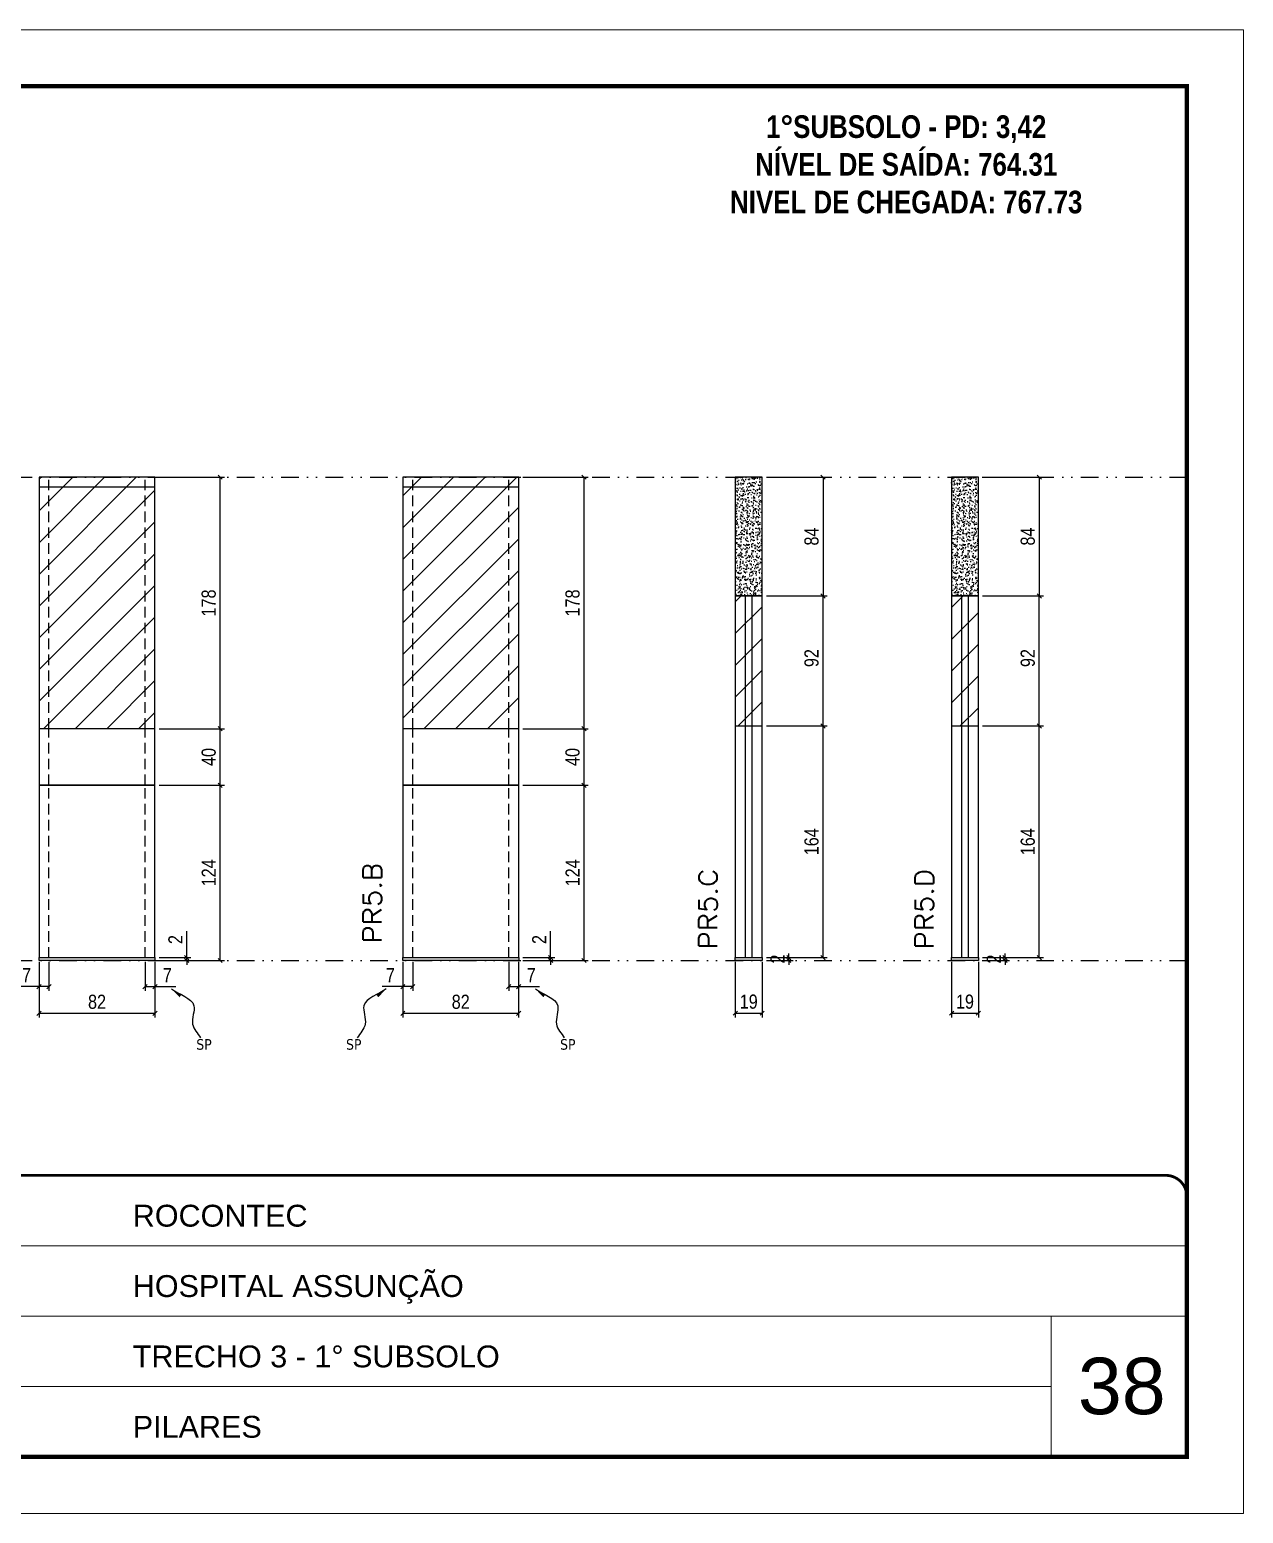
# Model space of a CAD drawing. Extents: x 2102 to 8383, y -13264 to 2718.
# Drawn here: x 4313 to 5172, y -8670 to -7620 of the extents above; entities that cross this region are included whole.
import ezdxf

# ---------------------------------------------------------------- set-up
doc = ezdxf.new("R2010")
doc.units = 0
for name, pattern in [('CONTINUO', [0]), ('DASHED', [0.75, 0.5, -0.25]), ('DIVIDE2', [0.625, 0.25, -0.125, 0, -0.125, 0, -0.125]), ('HIDDEN', [0.375, 0.25, -0.125])]:
    doc.linetypes.add(name, pattern=pattern)
for name, color, linetype, lineweight in [('CARIMBO', 255, 'Continuous', 9), ('Folhas', 255, 'Continuous', 9), ('Hachura', 251, 'Continuous', 9), ('SARRAFO DE PRESSAO', 251, 'DASHED', 9), ('Texto Seção', 7, 'Continuous', 15)]:
    doc.layers.add(name, color=color, linetype=linetype, lineweight=lineweight)
for name, color, linetype in [('COTA', 241, 'Continuous'), ('NOMENCLATURA', 7, 'Continuous'), ('Nível', 160, 'Continuous'), ('Painéis', 200, 'Continuous'), ('SARR_2.2x7', 40, 'Continuous'), ('Sarrafo de Pressão', 42, 'HIDDEN'), ('texto', 7, 'Continuous')]:
    doc.layers.add(name, color=color, linetype=linetype)
doc.styles.add('ARIAL', font='arial.ttf')
doc.styles.add('COTA TECNICA', font='techl___.ttf', dxfattribs={"height": 10})
doc.styles.add('COTA TECNICA-50', font='techl___.ttf', dxfattribs={"height": 10})
doc.styles.add('REGUA-120', font='ROMANS.shx', dxfattribs={"height": 15})
doc.styles.add('ROMANC', font='techb___.ttf', dxfattribs={"height": 2.5})
doc.styles.get("Standard").update_dxf_attribs({"font": 'arial.ttf'})
doc.dimstyles.new('COTA PAINEL-50', dxfattribs={"dimtxt": 10, "dimasz": 3, "dimexe": 3, "dimexo": 3, "dimgap": 3, "dimtad": 1, "dimdec": 1, "dimzin": 12, "dimdsep": 46, "dimtxsty": 'COTA TECNICA-50', "dimblk1": 'OBLIQUE', "dimblk2": 'OBLIQUE', "dimsah": 1, "dimcen": 0.9, "dimclrd": 4, "dimclre": 4, "dimclrt": 240, "dimadec": 1, "dimazin": 3, "dimtfac": 1, "dimtdec": 1, "dimtmove": 0, "dimatfit": 3, "dimfxl": 1, "dimtolj": 1, "dimtzin": 12, "dimarcsym": 0})
doc.dimstyles.new('PAINEL', dxfattribs={"dimtxt": 10, "dimasz": 3, "dimexe": 3, "dimexo": 3, "dimgap": 3, "dimtad": 1, "dimdec": 1, "dimzin": 12, "dimdsep": 46, "dimtxsty": 'COTA TECNICA', "dimblk1": 'OBLIQUE', "dimblk2": 'OBLIQUE', "dimsah": 1, "dimcen": 0.9, "dimclrd": 4, "dimclre": 4, "dimclrt": 240, "dimadec": 1, "dimazin": 3, "dimtfac": 1, "dimtdec": 1, "dimtmove": 0, "dimatfit": 3, "dimfxl": 1, "dimtolj": 1, "dimtzin": 12, "dimarcsym": 0})
doc.dimstyles.get("Standard").update_dxf_attribs({"dimtxt": 0.18, "dimasz": 0.18, "dimexe": 0.18, "dimexo": 0.0625, "dimgap": 0.09, "dimtad": 0, "dimtih": 1, "dimtoh": 1, "dimdec": 4, "dimzin": 0, "dimdsep": 46, "dimtxsty": 'Standard', "dimcen": 0.09, "dimadec": 0, "dimazin": 0, "dimtfac": 1, "dimtdec": 4, "dimtofl": 0, "dimtmove": 0, "dimatfit": 3, "dimfxl": 1, "dimtolj": 1, "dimtzin": 0, "dimarcsym": 0})
pattern_1 = [(45, (-128503.716, -32526.603), (-11.2253202, 11.2253202), [])]
pattern_2 = [(45, (-128503.716, -32522.603), (-11.2253202, 11.2253202), [])]

# ---------------------------------------------------------------- blocks, each defined once
blk = doc.blocks.new('9999999999')
at = {"color": 30, "linetype": 'CONTINUO'}
for p, q in [((98564.6, 34379.6), (99584, 34379.6)), ((98564.6, 34329.8), (99488, 34329.8)), ((99584, 34329.8), (99488, 34329.8)), ((99488, 34329.8), (99488, 34230.2)), ((98564.6, 34280), (99488, 34280))]:
    blk.add_line(p, q, dxfattribs=at)
at = {"color": 30, "linetype": 'CONTINUO', "const_width": 2}
blk.add_lwpolyline([(99584, 34230.2), (99584, 34414.4, 0.414214), (99569, 34429.4), (98229, 34429.4, 0.414214), (98214, 34414.4), (98214, 34245.2, 0.414214), (98229, 34230.2), (99584, 34230.2)], format="xyb", dxfattribs=at)
at = {"layer": 'Folhas'}
blk.add_lwpolyline([(98139, 34190.2), (99624, 34190.2), (99624, 35240.2), (98139, 35240.2)], close=True, dxfattribs=at)
at = {"layer": 'Folhas', "color": 30, "const_width": 3}
blk.add_lwpolyline([(98214, 34230.2), (99584, 34230.2), (99584, 35200.2), (98214, 35200.2)], close=True, dxfattribs=at)
at = {"color": 7, "linetype": 'Continuous', "ltscale": 5, "style": 'ARIAL'}
for s, height, p in [('ROCONTEC', 15.48, (98837.7, 34393.1)), ('HOSPITAL ASSUNÇÃO', 15.483, (98837.7, 34343.3)), ('TRECHO 3 - 1° SUBSOLO', 15.483, (98837.7, 34293.5)), ('PILARES', 15.48, (98837.7, 34243.7))]:
    blk.add_text(s, height=height, dxfattribs=at).set_placement(p)
blk = doc.blocks.new('_Oblique')
at = {"color": 0, "linetype": 'ByBlock', "lineweight": -2}
blk.add_line((-0.5, -0.5), (0.5, 0.5), dxfattribs=at)
blk = doc.blocks.new('*D270')
at = {"layer": 'COTA', "color": 4, "lineweight": -2, "transparency": 16777216}
for p, q in [((4319.7, -8279.3), (4319.7, -8318.7)), ((4401.7, -8279.3), (4401.7, -8318.7)), ((4319.7, -8315.7), (4401.7, -8315.7))]:
    blk.add_line(p, q, dxfattribs=at)
at = {"layer": 'Defpoints', "color": 0, "transparency": 16777216}
for p in [(4319.7, -8276.3), (4401.7, -8276.3), (4401.7, -8315.7)]:
    blk.add_point(p, dxfattribs=at)
at = {"layer": 'COTA', "color": 4, "lineweight": -2, "transparency": 16777216, "xscale": 3, "yscale": 3, "zscale": 3, "rotation": 180}
blk.add_blockref('_Oblique', (4319.7, -8315.7), dxfattribs=at)
at = {"layer": 'COTA', "color": 4, "lineweight": -2, "transparency": 16777216, "xscale": 3, "yscale": 3, "zscale": 3}
blk.add_blockref('_Oblique', (4401.7, -8315.7), dxfattribs=at)
at = {"layer": 'COTA', "color": 240, "transparency": 16777216, "insert": (4360.7, -8307.6), "char_height": 10, "attachment_point": 5, "style": 'COTA TECNICA'}
blk.add_mtext('\\A1;82', dxfattribs=at)
blk = doc.blocks.new('*D271')
at = {"layer": 'COTA', "color": 4, "lineweight": -2, "transparency": 16777216}
for p, q in [((4319.7, -8281.3), (4319.7, -8299.8)), ((4326.7, -8279.3), (4326.7, -8299.8)), ((4319.7, -8296.8), (4304.9, -8296.8)), ((4326.7, -8296.8), (4319.7, -8296.8))]:
    blk.add_line(p, q, dxfattribs=at)
at = {"layer": 'Defpoints', "color": 0, "transparency": 16777216}
for p in [(4319.7, -8278.3), (4326.7, -8276.3), (4319.7, -8296.8)]:
    blk.add_point(p, dxfattribs=at)
at = {"layer": 'COTA', "color": 4, "lineweight": -2, "transparency": 16777216, "xscale": 3, "yscale": 3, "zscale": 3, "rotation": 180}
blk.add_blockref('_Oblique', (4319.7, -8296.8), dxfattribs=at)
at = {"layer": 'COTA', "color": 4, "lineweight": -2, "transparency": 16777216, "xscale": 3, "yscale": 3, "zscale": 3}
blk.add_blockref('_Oblique', (4326.7, -8296.8), dxfattribs=at)
at = {"layer": 'COTA', "color": 240, "transparency": 16777216, "insert": (4310.8, -8288.7), "char_height": 10, "attachment_point": 5, "style": 'COTA TECNICA-50'}
blk.add_mtext('\\A1;7', dxfattribs=at)
blk = doc.blocks.new('*D272')
at = {"layer": 'COTA', "color": 4, "lineweight": -2, "transparency": 16777216}
for p, q in [((4394.7, -8279.3), (4394.7, -8299.8)), ((4401.7, -8281.3), (4401.7, -8299.8)), ((4394.7, -8296.8), (4401.7, -8296.8)), ((4401.7, -8296.8), (4416.4, -8296.8))]:
    blk.add_line(p, q, dxfattribs=at)
at = {"layer": 'Defpoints', "color": 0, "transparency": 16777216}
for p in [(4394.7, -8276.3), (4401.7, -8278.3), (4401.7, -8296.8)]:
    blk.add_point(p, dxfattribs=at)
at = {"layer": 'COTA', "color": 4, "lineweight": -2, "transparency": 16777216, "xscale": 3, "yscale": 3, "zscale": 3, "rotation": 180}
blk.add_blockref('_Oblique', (4394.7, -8296.8), dxfattribs=at)
at = {"layer": 'COTA', "color": 4, "lineweight": -2, "transparency": 16777216, "xscale": 3, "yscale": 3, "zscale": 3}
blk.add_blockref('_Oblique', (4401.7, -8296.8), dxfattribs=at)
at = {"layer": 'COTA', "color": 240, "transparency": 16777216, "insert": (4410.5, -8288.7), "char_height": 10, "attachment_point": 5, "style": 'COTA TECNICA-50'}
blk.add_mtext('\\A1;7', dxfattribs=at)
blk = doc.blocks.new('*D273')
at = {"layer": 'COTA', "color": 4, "lineweight": -2, "transparency": 16777216}
for p, q in [((4404.7, -8154.3), (4450.9, -8154.3)), ((4447.9, -8278.3), (4447.9, -8154.3)), ((4404.7, -8278.3), (4450.9, -8278.3))]:
    blk.add_line(p, q, dxfattribs=at)
at = {"layer": 'Defpoints', "color": 0, "transparency": 16777216}
for p in [(4401.7, -8154.3), (4447.9, -8154.3), (4401.7, -8278.3)]:
    blk.add_point(p, dxfattribs=at)
at = {"layer": 'COTA', "color": 4, "lineweight": -2, "transparency": 16777216, "xscale": 3, "yscale": 3, "zscale": 3}
for p, rotation in [((4447.9, -8154.3), 90), ((4447.9, -8278.3), 270)]:
    blk.add_blockref('_Oblique', p, dxfattribs=dict(at, rotation=rotation))
at = {"layer": 'COTA', "color": 240, "transparency": 16777216, "insert": (4439.8, -8216.3), "char_height": 10, "attachment_point": 5, "rotation": 90, "style": 'COTA TECNICA-50'}
blk.add_mtext('\\A1;124', dxfattribs=at)
blk = doc.blocks.new('*D274')
at = {"layer": 'COTA', "color": 4, "lineweight": -2, "transparency": 16777216}
for p, q in [((4424.2, -8276.3), (4424.2, -8257.5)), ((4404.7, -8276.3), (4427.2, -8276.3)), ((4404.7, -8278.3), (4427.2, -8278.3)), ((4424.2, -8278.3), (4424.2, -8276.3)), ((4424.2, -8278.3), (4424.2, -8281.3))]:
    blk.add_line(p, q, dxfattribs=at)
at = {"layer": 'Defpoints', "color": 0, "transparency": 16777216}
for p in [(4401.7, -8276.3), (4401.7, -8278.3), (4424.2, -8278.3)]:
    blk.add_point(p, dxfattribs=at)
at = {"layer": 'COTA', "color": 4, "lineweight": -2, "transparency": 16777216, "xscale": 3, "yscale": 3, "zscale": 3}
for p, rotation in [((4424.2, -8276.3), 270), ((4424.2, -8278.3), 90)]:
    blk.add_blockref('_Oblique', p, dxfattribs=dict(at, rotation=rotation))
at = {"layer": 'COTA', "color": 240, "transparency": 16777216, "insert": (4416.2, -8263.5), "char_height": 10, "attachment_point": 5, "rotation": 90, "style": 'COTA TECNICA-50'}
blk.add_mtext('\\A1;2', dxfattribs=at)
blk = doc.blocks.new('*D275')
at = {"layer": 'COTA', "color": 4, "linetype": 'ByBlock', "lineweight": -2, "transparency": 16777216}
for p, q in [((4404.7, -7936.3), (4450.9, -7936.3)), ((4447.9, -8114.3), (4447.9, -7936.3)), ((4404.7, -8114.3), (4450.9, -8114.3))]:
    blk.add_line(p, q, dxfattribs=at)
at = {"layer": 'Defpoints', "color": 0, "linetype": 'ByBlock', "transparency": 16777216}
for p in [(4401.7, -7936.3), (4447.9, -7936.3), (4401.7, -8114.3)]:
    blk.add_point(p, dxfattribs=at)
at = {"layer": 'COTA', "color": 4, "linetype": 'ByBlock', "lineweight": -2, "transparency": 16777216, "xscale": 3, "yscale": 3, "zscale": 3}
for p, rotation in [((4447.9, -7936.3), 90), ((4447.9, -8114.3), 270)]:
    blk.add_blockref('_Oblique', p, dxfattribs=dict(at, rotation=rotation))
at = {"layer": 'COTA', "color": 240, "linetype": 'ByBlock', "transparency": 16777216, "insert": (4439.8, -8025.3), "char_height": 10, "attachment_point": 5, "rotation": 90, "style": 'COTA TECNICA'}
blk.add_mtext('\\A1;178', dxfattribs=at)
blk = doc.blocks.new('*D276')
at = {"layer": 'COTA', "color": 4, "lineweight": -2, "transparency": 16777216}
for p, q in [((4577.2, -8279.3), (4577.2, -8318.7)), ((4659.2, -8279.3), (4659.2, -8318.7)), ((4577.2, -8315.7), (4659.2, -8315.7))]:
    blk.add_line(p, q, dxfattribs=at)
at = {"layer": 'Defpoints', "color": 0, "transparency": 16777216}
for p in [(4577.2, -8276.3), (4659.2, -8276.3), (4659.2, -8315.7)]:
    blk.add_point(p, dxfattribs=at)
at = {"layer": 'COTA', "color": 4, "lineweight": -2, "transparency": 16777216, "xscale": 3, "yscale": 3, "zscale": 3, "rotation": 180}
blk.add_blockref('_Oblique', (4577.2, -8315.7), dxfattribs=at)
at = {"layer": 'COTA', "color": 4, "lineweight": -2, "transparency": 16777216, "xscale": 3, "yscale": 3, "zscale": 3}
blk.add_blockref('_Oblique', (4659.2, -8315.7), dxfattribs=at)
at = {"layer": 'COTA', "color": 240, "transparency": 16777216, "insert": (4618.2, -8307.6), "char_height": 10, "attachment_point": 5, "style": 'COTA TECNICA'}
blk.add_mtext('\\A1;82', dxfattribs=at)
blk = doc.blocks.new('*D277')
at = {"layer": 'COTA', "color": 4, "lineweight": -2, "transparency": 16777216}
for p, q in [((4577.2, -8281.3), (4577.2, -8299.8)), ((4584.2, -8279.3), (4584.2, -8299.8)), ((4577.2, -8296.8), (4562.5, -8296.8)), ((4584.2, -8296.8), (4577.2, -8296.8))]:
    blk.add_line(p, q, dxfattribs=at)
at = {"layer": 'Defpoints', "color": 0, "transparency": 16777216}
for p in [(4577.2, -8278.3), (4584.2, -8276.3), (4577.2, -8296.8)]:
    blk.add_point(p, dxfattribs=at)
at = {"layer": 'COTA', "color": 4, "lineweight": -2, "transparency": 16777216, "xscale": 3, "yscale": 3, "zscale": 3, "rotation": 180}
blk.add_blockref('_Oblique', (4577.2, -8296.8), dxfattribs=at)
at = {"layer": 'COTA', "color": 4, "lineweight": -2, "transparency": 16777216, "xscale": 3, "yscale": 3, "zscale": 3}
blk.add_blockref('_Oblique', (4584.2, -8296.8), dxfattribs=at)
at = {"layer": 'COTA', "color": 240, "transparency": 16777216, "insert": (4568.4, -8288.7), "char_height": 10, "attachment_point": 5, "style": 'COTA TECNICA-50'}
blk.add_mtext('\\A1;7', dxfattribs=at)
blk = doc.blocks.new('*D278')
at = {"layer": 'COTA', "color": 4, "lineweight": -2, "transparency": 16777216}
for p, q in [((4652.2, -8279.3), (4652.2, -8299.8)), ((4659.2, -8281.3), (4659.2, -8299.8)), ((4652.2, -8296.8), (4659.2, -8296.8)), ((4659.2, -8296.8), (4674, -8296.8))]:
    blk.add_line(p, q, dxfattribs=at)
at = {"layer": 'Defpoints', "color": 0, "transparency": 16777216}
for p in [(4652.2, -8276.3), (4659.2, -8278.3), (4659.2, -8296.8)]:
    blk.add_point(p, dxfattribs=at)
at = {"layer": 'COTA', "color": 4, "lineweight": -2, "transparency": 16777216, "xscale": 3, "yscale": 3, "zscale": 3, "rotation": 180}
blk.add_blockref('_Oblique', (4652.2, -8296.8), dxfattribs=at)
at = {"layer": 'COTA', "color": 4, "lineweight": -2, "transparency": 16777216, "xscale": 3, "yscale": 3, "zscale": 3}
blk.add_blockref('_Oblique', (4659.2, -8296.8), dxfattribs=at)
at = {"layer": 'COTA', "color": 240, "transparency": 16777216, "insert": (4668.1, -8288.7), "char_height": 10, "attachment_point": 5, "style": 'COTA TECNICA-50'}
blk.add_mtext('\\A1;7', dxfattribs=at)
blk = doc.blocks.new('*D279')
at = {"layer": 'COTA', "color": 4, "lineweight": -2, "transparency": 16777216}
for p, q in [((4662.2, -8154.3), (4708.5, -8154.3)), ((4705.5, -8278.3), (4705.5, -8154.3)), ((4662.2, -8278.3), (4708.5, -8278.3))]:
    blk.add_line(p, q, dxfattribs=at)
at = {"layer": 'Defpoints', "color": 0, "transparency": 16777216}
for p in [(4659.2, -8154.3), (4705.5, -8154.3), (4659.2, -8278.3)]:
    blk.add_point(p, dxfattribs=at)
at = {"layer": 'COTA', "color": 4, "lineweight": -2, "transparency": 16777216, "xscale": 3, "yscale": 3, "zscale": 3}
for p, rotation in [((4705.5, -8154.3), 90), ((4705.5, -8278.3), 270)]:
    blk.add_blockref('_Oblique', p, dxfattribs=dict(at, rotation=rotation))
at = {"layer": 'COTA', "color": 240, "transparency": 16777216, "insert": (4697.4, -8216.3), "char_height": 10, "attachment_point": 5, "rotation": 90, "style": 'COTA TECNICA-50'}
blk.add_mtext('\\A1;124', dxfattribs=at)
blk = doc.blocks.new('*D280')
at = {"layer": 'COTA', "color": 4, "lineweight": -2, "transparency": 16777216}
for p, q in [((4681.8, -8276.3), (4681.8, -8257.5)), ((4662.2, -8276.3), (4684.8, -8276.3)), ((4662.2, -8278.3), (4684.8, -8278.3)), ((4681.8, -8278.3), (4681.8, -8276.3)), ((4681.8, -8278.3), (4681.8, -8281.3))]:
    blk.add_line(p, q, dxfattribs=at)
at = {"layer": 'Defpoints', "color": 0, "transparency": 16777216}
for p in [(4659.2, -8276.3), (4659.2, -8278.3), (4681.8, -8278.3)]:
    blk.add_point(p, dxfattribs=at)
at = {"layer": 'COTA', "color": 4, "lineweight": -2, "transparency": 16777216, "xscale": 3, "yscale": 3, "zscale": 3}
for p, rotation in [((4681.8, -8276.3), 270), ((4681.8, -8278.3), 90)]:
    blk.add_blockref('_Oblique', p, dxfattribs=dict(at, rotation=rotation))
at = {"layer": 'COTA', "color": 240, "transparency": 16777216, "insert": (4673.8, -8263.5), "char_height": 10, "attachment_point": 5, "rotation": 90, "style": 'COTA TECNICA-50'}
blk.add_mtext('\\A1;2', dxfattribs=at)
blk = doc.blocks.new('*D281')
at = {"layer": 'COTA', "color": 4, "linetype": 'ByBlock', "lineweight": -2, "transparency": 16777216}
for p, q in [((4662.2, -7936.3), (4708.5, -7936.3)), ((4705.5, -8114.3), (4705.5, -7936.3)), ((4662.2, -8114.3), (4708.5, -8114.3))]:
    blk.add_line(p, q, dxfattribs=at)
at = {"layer": 'Defpoints', "color": 0, "linetype": 'ByBlock', "transparency": 16777216}
for p in [(4659.2, -7936.3), (4705.5, -7936.3), (4659.2, -8114.3)]:
    blk.add_point(p, dxfattribs=at)
at = {"layer": 'COTA', "color": 4, "linetype": 'ByBlock', "lineweight": -2, "transparency": 16777216, "xscale": 3, "yscale": 3, "zscale": 3}
for p, rotation in [((4705.5, -7936.3), 90), ((4705.5, -8114.3), 270)]:
    blk.add_blockref('_Oblique', p, dxfattribs=dict(at, rotation=rotation))
at = {"layer": 'COTA', "color": 240, "linetype": 'ByBlock', "transparency": 16777216, "insert": (4697.4, -8025.3), "char_height": 10, "attachment_point": 5, "rotation": 90, "style": 'COTA TECNICA'}
blk.add_mtext('\\A1;178', dxfattribs=at)
blk = doc.blocks.new('*D282')
at = {"layer": 'COTA', "color": 4, "lineweight": -2, "transparency": 16777216}
for p, q in [((4812.6, -8279.3), (4812.6, -8318.6)), ((4831.6, -8279.3), (4831.6, -8318.6)), ((4812.6, -8315.6), (4831.6, -8315.6))]:
    blk.add_line(p, q, dxfattribs=at)
at = {"layer": 'Defpoints', "color": 0, "transparency": 16777216}
for p in [(4812.6, -8276.3), (4831.6, -8276.3), (4831.6, -8315.6)]:
    blk.add_point(p, dxfattribs=at)
at = {"layer": 'COTA', "color": 4, "lineweight": -2, "transparency": 16777216, "xscale": 3, "yscale": 3, "zscale": 3, "rotation": 180}
blk.add_blockref('_Oblique', (4812.6, -8315.6), dxfattribs=at)
at = {"layer": 'COTA', "color": 4, "lineweight": -2, "transparency": 16777216, "xscale": 3, "yscale": 3, "zscale": 3}
blk.add_blockref('_Oblique', (4831.6, -8315.6), dxfattribs=at)
at = {"layer": 'COTA', "color": 240, "transparency": 16777216, "insert": (4822.1, -8307.5), "char_height": 10, "attachment_point": 5, "style": 'COTA TECNICA'}
blk.add_mtext('\\A1;19', dxfattribs=at)
blk = doc.blocks.new('*D283')
at = {"layer": 'COTA', "color": 4, "lineweight": -2, "transparency": 16777216}
for p, q in [((4850.5, -8276.3), (4850.5, -8273.3)), ((4834.6, -8276.3), (4853.5, -8276.3)), ((4834.6, -8278.3), (4853.5, -8278.3)), ((4850.5, -8278.3), (4850.5, -8276.3)), ((4850.5, -8278.3), (4850.5, -8281.3))]:
    blk.add_line(p, q, dxfattribs=at)
at = {"layer": 'Defpoints', "color": 0, "transparency": 16777216}
for p in [(4831.6, -8276.3), (4831.6, -8278.3), (4850.5, -8276.3)]:
    blk.add_point(p, dxfattribs=at)
at = {"layer": 'COTA', "color": 4, "lineweight": -2, "transparency": 16777216, "xscale": 3, "yscale": 3, "zscale": 3}
for p, rotation in [((4850.5, -8276.3), 270), ((4850.5, -8278.3), 90)]:
    blk.add_blockref('_Oblique', p, dxfattribs=dict(at, rotation=rotation))
at = {"layer": 'COTA', "color": 240, "transparency": 16777216, "insert": (4842.5, -8277.3), "char_height": 10, "attachment_point": 5, "rotation": 90, "style": 'COTA TECNICA-50'}
blk.add_mtext('\\A1;2', dxfattribs=at)
blk = doc.blocks.new('*D1045')
at = {"layer": 'COTA', "color": 4, "linetype": 'ByBlock', "lineweight": -2, "transparency": 16777216}
for p, q in [((4834.6, -7936.3), (4877.7, -7936.3)), ((4874.7, -7936.3), (4874.7, -8020.3)), ((4834.6, -8020.3), (4877.7, -8020.3))]:
    blk.add_line(p, q, dxfattribs=at)
at = {"layer": 'Defpoints', "color": 0, "linetype": 'ByBlock', "transparency": 16777216}
for p in [(4831.6, -7936.3), (4831.6, -8020.3), (4874.7, -8020.3)]:
    blk.add_point(p, dxfattribs=at)
at = {"layer": 'COTA', "color": 4, "linetype": 'ByBlock', "lineweight": -2, "transparency": 16777216, "xscale": 3, "yscale": 3, "zscale": 3}
for p, rotation in [((4874.7, -7936.3), 90), ((4874.7, -8020.3), 270)]:
    blk.add_blockref('_Oblique', p, dxfattribs=dict(at, rotation=rotation))
at = {"layer": 'COTA', "color": 240, "linetype": 'ByBlock', "transparency": 16777216, "insert": (4866.6, -7978.3), "char_height": 10, "attachment_point": 5, "rotation": 90, "style": 'COTA TECNICA'}
blk.add_mtext('\\A1;84', dxfattribs=at)
blk = doc.blocks.new('*D1046')
at = {"layer": 'COTA', "color": 4, "linetype": 'ByBlock', "lineweight": -2, "transparency": 16777216}
for p, q in [((4834.6, -8112.3), (4877.7, -8112.3)), ((4874.7, -8276.3), (4874.7, -8112.3)), ((4834.6, -8276.3), (4877.7, -8276.3))]:
    blk.add_line(p, q, dxfattribs=at)
at = {"layer": 'Defpoints', "color": 0, "linetype": 'ByBlock', "transparency": 16777216}
for p in [(4831.6, -8112.3), (4874.7, -8112.3), (4831.6, -8276.3)]:
    blk.add_point(p, dxfattribs=at)
at = {"layer": 'COTA', "color": 4, "linetype": 'ByBlock', "lineweight": -2, "transparency": 16777216, "xscale": 3, "yscale": 3, "zscale": 3}
for p, rotation in [((4874.7, -8112.3), 90), ((4874.7, -8276.3), 270)]:
    blk.add_blockref('_Oblique', p, dxfattribs=dict(at, rotation=rotation))
at = {"layer": 'COTA', "color": 240, "linetype": 'ByBlock', "transparency": 16777216, "insert": (4866.6, -8194.3), "char_height": 10, "attachment_point": 5, "rotation": 90, "style": 'COTA TECNICA'}
blk.add_mtext('\\A1;164', dxfattribs=at)
blk = doc.blocks.new('*D1047')
at = {"layer": 'COTA', "color": 4, "linetype": 'ByBlock', "lineweight": -2, "transparency": 16777216}
for p, q in [((4834.6, -8020.3), (4877.7, -8020.3)), ((4874.7, -8112.3), (4874.7, -8020.3)), ((4834.6, -8112.3), (4877.7, -8112.3))]:
    blk.add_line(p, q, dxfattribs=at)
at = {"layer": 'Defpoints', "color": 0, "linetype": 'ByBlock', "transparency": 16777216}
for p in [(4831.6, -8020.3), (4874.7, -8020.3), (4831.6, -8112.3)]:
    blk.add_point(p, dxfattribs=at)
at = {"layer": 'COTA', "color": 4, "linetype": 'ByBlock', "lineweight": -2, "transparency": 16777216, "xscale": 3, "yscale": 3, "zscale": 3}
for p, rotation in [((4874.7, -8020.3), 90), ((4874.7, -8112.3), 270)]:
    blk.add_blockref('_Oblique', p, dxfattribs=dict(at, rotation=rotation))
at = {"layer": 'COTA', "color": 240, "linetype": 'ByBlock', "transparency": 16777216, "insert": (4866.6, -8064.3), "char_height": 10, "attachment_point": 5, "rotation": 90, "style": 'COTA TECNICA'}
blk.add_mtext('\\A1;92', dxfattribs=at)
blk = doc.blocks.new('*D284')
at = {"layer": 'COTA', "color": 4, "lineweight": -2, "transparency": 16777216}
for p, q in [((4965.7, -8279.3), (4965.7, -8318.6)), ((4984.7, -8279.3), (4984.7, -8318.6)), ((4965.7, -8315.6), (4984.7, -8315.6))]:
    blk.add_line(p, q, dxfattribs=at)
at = {"layer": 'Defpoints', "color": 0, "transparency": 16777216}
for p in [(4965.7, -8276.3), (4984.7, -8276.3), (4984.7, -8315.6)]:
    blk.add_point(p, dxfattribs=at)
at = {"layer": 'COTA', "color": 4, "lineweight": -2, "transparency": 16777216, "xscale": 3, "yscale": 3, "zscale": 3, "rotation": 180}
blk.add_blockref('_Oblique', (4965.7, -8315.6), dxfattribs=at)
at = {"layer": 'COTA', "color": 4, "lineweight": -2, "transparency": 16777216, "xscale": 3, "yscale": 3, "zscale": 3}
blk.add_blockref('_Oblique', (4984.7, -8315.6), dxfattribs=at)
at = {"layer": 'COTA', "color": 240, "transparency": 16777216, "insert": (4975.2, -8307.5), "char_height": 10, "attachment_point": 5, "style": 'COTA TECNICA'}
blk.add_mtext('\\A1;19', dxfattribs=at)
blk = doc.blocks.new('*D285')
at = {"layer": 'COTA', "color": 4, "lineweight": -2, "transparency": 16777216}
for p, q in [((5003.6, -8276.3), (5003.6, -8273.3)), ((4987.7, -8276.3), (5006.6, -8276.3)), ((4987.7, -8278.3), (5006.6, -8278.3)), ((5003.6, -8278.3), (5003.6, -8276.3)), ((5003.6, -8278.3), (5003.6, -8281.3))]:
    blk.add_line(p, q, dxfattribs=at)
at = {"layer": 'Defpoints', "color": 0, "transparency": 16777216}
for p in [(4984.7, -8276.3), (4984.7, -8278.3), (5003.6, -8276.3)]:
    blk.add_point(p, dxfattribs=at)
at = {"layer": 'COTA', "color": 4, "lineweight": -2, "transparency": 16777216, "xscale": 3, "yscale": 3, "zscale": 3}
for p, rotation in [((5003.6, -8276.3), 270), ((5003.6, -8278.3), 90)]:
    blk.add_blockref('_Oblique', p, dxfattribs=dict(at, rotation=rotation))
at = {"layer": 'COTA', "color": 240, "transparency": 16777216, "insert": (4995.6, -8277.3), "char_height": 10, "attachment_point": 5, "rotation": 90, "style": 'COTA TECNICA-50'}
blk.add_mtext('\\A1;2', dxfattribs=at)
blk = doc.blocks.new('*D1048')
at = {"layer": 'COTA', "color": 4, "linetype": 'ByBlock', "lineweight": -2, "transparency": 16777216}
for p, q in [((4987.7, -7936.3), (5030.8, -7936.3)), ((5027.8, -7936.3), (5027.8, -8020.3)), ((4987.7, -8020.3), (5030.8, -8020.3))]:
    blk.add_line(p, q, dxfattribs=at)
at = {"layer": 'Defpoints', "color": 0, "linetype": 'ByBlock', "transparency": 16777216}
for p in [(4984.7, -7936.3), (4984.7, -8020.3), (5027.8, -8020.3)]:
    blk.add_point(p, dxfattribs=at)
at = {"layer": 'COTA', "color": 4, "linetype": 'ByBlock', "lineweight": -2, "transparency": 16777216, "xscale": 3, "yscale": 3, "zscale": 3}
for p, rotation in [((5027.8, -7936.3), 90), ((5027.8, -8020.3), 270)]:
    blk.add_blockref('_Oblique', p, dxfattribs=dict(at, rotation=rotation))
at = {"layer": 'COTA', "color": 240, "linetype": 'ByBlock', "transparency": 16777216, "insert": (5019.7, -7978.3), "char_height": 10, "attachment_point": 5, "rotation": 90, "style": 'COTA TECNICA'}
blk.add_mtext('\\A1;84', dxfattribs=at)
blk = doc.blocks.new('*D1049')
at = {"layer": 'COTA', "color": 4, "linetype": 'ByBlock', "lineweight": -2, "transparency": 16777216}
for p, q in [((4987.7, -8112.3), (5030.8, -8112.3)), ((5027.8, -8276.3), (5027.8, -8112.3)), ((4987.7, -8276.3), (5030.8, -8276.3))]:
    blk.add_line(p, q, dxfattribs=at)
at = {"layer": 'Defpoints', "color": 0, "linetype": 'ByBlock', "transparency": 16777216}
for p in [(4984.7, -8112.3), (5027.8, -8112.3), (4984.7, -8276.3)]:
    blk.add_point(p, dxfattribs=at)
at = {"layer": 'COTA', "color": 4, "linetype": 'ByBlock', "lineweight": -2, "transparency": 16777216, "xscale": 3, "yscale": 3, "zscale": 3}
for p, rotation in [((5027.8, -8112.3), 90), ((5027.8, -8276.3), 270)]:
    blk.add_blockref('_Oblique', p, dxfattribs=dict(at, rotation=rotation))
at = {"layer": 'COTA', "color": 240, "linetype": 'ByBlock', "transparency": 16777216, "insert": (5019.7, -8194.3), "char_height": 10, "attachment_point": 5, "rotation": 90, "style": 'COTA TECNICA'}
blk.add_mtext('\\A1;164', dxfattribs=at)
blk = doc.blocks.new('*D1050')
at = {"layer": 'COTA', "color": 4, "linetype": 'ByBlock', "lineweight": -2, "transparency": 16777216}
for p, q in [((4987.7, -8020.3), (5030.8, -8020.3)), ((5027.8, -8112.3), (5027.8, -8020.3)), ((4987.7, -8112.3), (5030.8, -8112.3))]:
    blk.add_line(p, q, dxfattribs=at)
at = {"layer": 'Defpoints', "color": 0, "linetype": 'ByBlock', "transparency": 16777216}
for p in [(4984.7, -8020.3), (5027.8, -8020.3), (4984.7, -8112.3)]:
    blk.add_point(p, dxfattribs=at)
at = {"layer": 'COTA', "color": 4, "linetype": 'ByBlock', "lineweight": -2, "transparency": 16777216, "xscale": 3, "yscale": 3, "zscale": 3}
for p, rotation in [((5027.8, -8020.3), 90), ((5027.8, -8112.3), 270)]:
    blk.add_blockref('_Oblique', p, dxfattribs=dict(at, rotation=rotation))
at = {"layer": 'COTA', "color": 240, "linetype": 'ByBlock', "transparency": 16777216, "insert": (5019.7, -8064.3), "char_height": 10, "attachment_point": 5, "rotation": 90, "style": 'COTA TECNICA'}
blk.add_mtext('\\A1;92', dxfattribs=at)
blk = doc.blocks.new('*D259')
at = {"layer": 'COTA', "color": 4, "linetype": 'ByBlock', "lineweight": -2, "transparency": 16777216}
for p, q in [((4404.7, -8114.3), (4450.9, -8114.3)), ((4447.9, -8154.3), (4447.9, -8114.3)), ((4404.7, -8154.3), (4450.9, -8154.3))]:
    blk.add_line(p, q, dxfattribs=at)
at = {"layer": 'Defpoints', "color": 0, "linetype": 'ByBlock', "transparency": 16777216}
for p in [(4401.7, -8114.3), (4447.9, -8114.3), (4401.7, -8154.3)]:
    blk.add_point(p, dxfattribs=at)
at = {"layer": 'COTA', "color": 4, "linetype": 'ByBlock', "lineweight": -2, "transparency": 16777216, "xscale": 3, "yscale": 3, "zscale": 3}
for p, rotation in [((4447.9, -8114.3), 90), ((4447.9, -8154.3), 270)]:
    blk.add_blockref('_Oblique', p, dxfattribs=dict(at, rotation=rotation))
at = {"layer": 'COTA', "color": 240, "linetype": 'ByBlock', "transparency": 16777216, "insert": (4439.8, -8134.3), "char_height": 10, "attachment_point": 5, "rotation": 90, "style": 'COTA TECNICA'}
blk.add_mtext('\\A1;40', dxfattribs=at)
blk = doc.blocks.new('*D260')
at = {"layer": 'COTA', "color": 4, "linetype": 'ByBlock', "lineweight": -2, "transparency": 16777216}
for p, q in [((4662.2, -8114.3), (4708.5, -8114.3)), ((4705.5, -8154.3), (4705.5, -8114.3)), ((4662.2, -8154.3), (4708.5, -8154.3))]:
    blk.add_line(p, q, dxfattribs=at)
at = {"layer": 'Defpoints', "color": 0, "linetype": 'ByBlock', "transparency": 16777216}
for p in [(4659.2, -8114.3), (4705.5, -8114.3), (4659.2, -8154.3)]:
    blk.add_point(p, dxfattribs=at)
at = {"layer": 'COTA', "color": 4, "linetype": 'ByBlock', "lineweight": -2, "transparency": 16777216, "xscale": 3, "yscale": 3, "zscale": 3}
for p, rotation in [((4705.5, -8114.3), 90), ((4705.5, -8154.3), 270)]:
    blk.add_blockref('_Oblique', p, dxfattribs=dict(at, rotation=rotation))
at = {"layer": 'COTA', "color": 240, "linetype": 'ByBlock', "transparency": 16777216, "insert": (4697.4, -8134.3), "char_height": 10, "attachment_point": 5, "rotation": 90, "style": 'COTA TECNICA'}
blk.add_mtext('\\A1;40', dxfattribs=at)

msp = doc.modelspace()

# ---------------------------------------------------------------- hatches: boundary and pattern name
at = {"layer": 'COTA', "linetype": 'ByBlock'}
h = msp.add_hatch(dxfattribs=at)
h.set_pattern_fill('AR-CONC', color=256, scale=0.03)
h.set_pattern_definition([(50, (-127079.074, -41746.2035), (5.46554007, -0.47817257), [0.5715, -6.2865]), (355, (-127079.074, -41746.2035), (-1.05730264, 5.73170536), [0.4572, -5.02921753]), (100.4514447, (-127078.6185, -41746.2433), (4.40823741, 5.25353256), [0.48570026, -5.34270734]), (46.1842, (-127079.074, -41744.6795), (8.13237123, -1.26126984), [0.85725, -9.42975]), (96.6355576, (-127078.396, -41744.7846), (7.122124, 7.42278374), [0.7285507, -8.01406824]), (351.184151, (-127079.074, -41744.6795), (7.122124, 7.42278374), [0.685799, -7.54379196]), (21, (-127078.312, -41745.0605), (4.54843174, -3.06795595), [0.5715, -6.2865]), (326, (-127078.312, -41745.0605), (1.85406085, 5.52563898), [0.4572, -5.0292]), (71.451445, (-127077.933, -41745.316), (6.40249258, 2.45768307), [0.48570026, -5.34269813]), (37.5, (-127079.074, -41746.2035), (0.092658098, 2.536651166), [0, -4.96824, 0, -5.1054, 0, -5.04825]), (7.5, (-127079.074, -41746.2035), (2.004589875, 3.005417245), [0, -2.91084, 0, -4.85394, 0, -1.92405]), (327.5, (-127080.7732, -41746.2035), (4.067717855, -0.17186232), [0, -1.905, 0, -5.9436, 0, -7.8867]), (317.5, (-127081.5352, -41746.2035), (4.44387544, 0.76279473), [0, -2.4765, 0, -3.94716, 0, -5.6007])])
h.paths.add_polyline_path([(4831.58, -7936.29), (4812.58, -7936.29), (4812.58, -8020.29), (4831.58, -8020.29)])
h = msp.add_hatch(dxfattribs=at)
h.set_pattern_fill('AR-CONC', color=256, scale=0.03)
h.set_pattern_definition([(50, (-126925.9713, -41746.2035), (5.46554007, -0.47817257), [0.5715, -6.2865]), (355, (-126925.971, -41746.2035), (-1.05730264, 5.73170536), [0.4572, -5.02921753]), (100.4514447, (-126925.516, -41746.2433), (4.40823741, 5.25353256), [0.48570026, -5.34270734]), (46.1842, (-126925.971, -41744.6795), (8.13237123, -1.26126984), [0.85725, -9.42975]), (96.6355576, (-126925.2936, -41744.7846), (7.122124, 7.42278374), [0.7285507, -8.01406824]), (351.184151, (-126925.971, -41744.6795), (7.122124, 7.42278374), [0.685799, -7.54379196]), (21, (-126925.2093, -41745.0605), (4.54843174, -3.06795595), [0.5715, -6.2865]), (326, (-126925.209, -41745.0605), (1.85406085, 5.52563898), [0.4572, -5.0292]), (71.451445, (-126924.83, -41745.316), (6.40249258, 2.45768307), [0.48570026, -5.34269813]), (37.5, (-126925.9713, -41746.2035), (0.092658098, 2.536651166), [0, -4.96824, 0, -5.1054, 0, -5.04825]), (7.5, (-126925.9713, -41746.2035), (2.004589875, 3.005417245), [0, -2.91084, 0, -4.85394, 0, -1.92405]), (327.5, (-126927.6705, -41746.2035), (4.067717855, -0.17186232), [0, -1.905, 0, -5.9436, 0, -7.8867]), (317.5, (-126928.4325, -41746.2035), (4.44387544, 0.76279473), [0, -2.4765, 0, -3.94716, 0, -5.6007])])
h.paths.add_polyline_path([(4984.68, -7936.29), (4965.68, -7936.29), (4965.68, -8020.29), (4984.68, -8020.29)])
at = {"layer": 'Hachura', "linetype": 'ByBlock'}
h = msp.add_hatch(dxfattribs=at)
h.set_pattern_fill('ANSI31', color=256, scale=5)
h.set_pattern_definition(pattern_1)
h.paths.add_polyline_path([(4401.68, -7936.29), (4319.68, -7936.29), (4319.68, -8114.29), (4401.68, -8114.29)])
h = msp.add_hatch(dxfattribs=at)
h.set_pattern_fill('ANSI31', color=256, scale=5)
h.set_pattern_definition(pattern_1)
h.paths.add_polyline_path([(4659.24, -7936.29), (4577.24, -7936.29), (4577.24, -8114.29), (4659.24, -8114.29)])
h = msp.add_hatch(dxfattribs=at)
h.set_pattern_fill('ANSI31', color=256, scale=5)
h.set_pattern_definition(pattern_2)
h.paths.add_polyline_path([(4831.58, -8020.29), (4812.58, -8020.29), (4812.58, -8112.29), (4831.58, -8112.29)])
h = msp.add_hatch(dxfattribs=at)
h.set_pattern_fill('ANSI31', color=256, scale=5)
h.set_pattern_definition(pattern_2)
h.paths.add_polyline_path([(4984.68, -8020.29), (4965.68, -8020.29), (4965.68, -8112.29), (4984.68, -8112.29)])

# ---------------------------------------------------------------- linework, layer by layer
at = {"layer": 'COTA', "linetype": 'ByBlock'}
for points in [[(4812.58, -8020.29), (4831.58, -8020.29), (4831.58, -7936.29), (4812.58, -7936.29)], [(4965.68, -8020.29), (4984.68, -8020.29), (4984.68, -7936.29), (4965.68, -7936.29)]]:
    msp.add_lwpolyline(points, close=True, dxfattribs=at)
at = {"layer": 'Nível', "color": 4, "linetype": 'DIVIDE2', "ltscale": 50}
for p, q in [((4176.58, -7936.29), (5132.28, -7936.29)), ((4176.58, -8278.29), (5132.28, -8278.29))]:
    msp.add_line(p, q, dxfattribs=at)
at = {"layer": 'Painéis'}
for p, q in [((4401.68, -7936.29), (4319.68, -7936.29)), ((4319.68, -7936.29), (4319.68, -8154.29)), ((4401.68, -8154.29), (4401.68, -7936.29)), ((4659.24, -7936.29), (4577.24, -7936.29)), ((4577.24, -7936.29), (4577.24, -8154.29)), ((4659.24, -8154.29), (4659.24, -7936.29)), ((4831.58, -8020.29), (4812.58, -8020.29)), ((4812.58, -8020.29), (4812.58, -8276.29)), ((4831.58, -8276.29), (4831.58, -8020.29)), ((4984.68, -8020.29), (4965.68, -8020.29)), ((4965.68, -8020.29), (4965.68, -8276.29)), ((4984.68, -8276.29), (4984.68, -8020.29)), ((4401.68, -8114.29), (4319.68, -8114.29)), ((4659.24, -8114.29), (4577.24, -8114.29)), ((4812.58, -8112.29), (4831.58, -8112.29)), ((4965.68, -8112.29), (4984.68, -8112.29)), ((4319.68, -8154.29), (4401.68, -8154.29)), ((4577.24, -8154.29), (4659.24, -8154.29)), ((4812.58, -8276.29), (4831.58, -8276.29)), ((4965.68, -8276.29), (4984.68, -8276.29))]:
    msp.add_line(p, q, dxfattribs=at)
for points in [[(4319.68, -8276.29), (4401.68, -8276.29), (4401.68, -8154.29), (4319.68, -8154.29)], [(4577.24, -8276.29), (4659.24, -8276.29), (4659.24, -8154.29), (4577.24, -8154.29)], [(4319.68, -8276.29), (4401.68, -8276.29), (4401.68, -8278.29), (4319.68, -8278.29)], [(4577.24, -8276.29), (4659.24, -8276.29), (4659.24, -8278.29), (4577.24, -8278.29)], [(4812.58, -8276.29), (4831.58, -8276.29), (4831.58, -8278.29), (4812.58, -8278.29)], [(4965.68, -8276.29), (4984.68, -8276.29), (4984.68, -8278.29), (4965.68, -8278.29)]]:
    msp.add_lwpolyline(points, close=True, dxfattribs=at)
at = {"layer": 'SARR_2.2x7'}
for p, q in [((4401.68, -7943.29), (4319.68, -7943.29)), ((4659.24, -7943.29), (4577.24, -7943.29)), ((4819.58, -8020.29), (4819.58, -8276.29)), ((4824.58, -8276.29), (4824.58, -8020.29)), ((4972.68, -8020.29), (4972.68, -8276.29)), ((4977.68, -8276.29), (4977.68, -8020.29))]:
    msp.add_line(p, q, dxfattribs=at)
at = {"layer": 'Sarrafo de Pressão', "ltscale": 30}
for p, q in [((4326.68, -8114.29), (4326.68, -7936.29)), ((4394.68, -8114.29), (4394.68, -7936.29)), ((4584.24, -8114.29), (4584.24, -7936.29)), ((4652.24, -8114.29), (4652.24, -7936.29)), ((4326.68, -8154.29), (4326.68, -8114.29)), ((4394.68, -8154.29), (4394.68, -8114.29)), ((4584.24, -8154.29), (4584.24, -8114.29)), ((4652.24, -8154.29), (4652.24, -8114.29)), ((4326.68, -8276.29), (4326.68, -8154.29)), ((4394.68, -8276.29), (4394.68, -8154.29)), ((4584.24, -8276.29), (4584.24, -8154.29)), ((4652.24, -8276.29), (4652.24, -8154.29))]:
    msp.add_line(p, q, dxfattribs=at)

# ---------------------------------------------------------------- block references
at = {"layer": 'SARRAFO DE PRESSAO', "color": 6, "linetype": 'ByBlock'}
msp.add_blockref('9999999999', (-94451.69, -42859.78), dxfattribs=at)

# ---------------------------------------------------------------- texts
at = {"layer": 'CARIMBO', "style": 'ARIAL'}
msp.add_text('38', height=40, dxfattribs=at).set_placement((5055.14, -8599.43))
at = {"layer": 'NOMENCLATURA', "color": 2, "insert": (4933.61, -7653.51), "char_height": 16, "attachment_point": 2, "style": 'ROMANC'}
msp.add_mtext_dynamic_manual_height_columns('\\P1°SUBSOLO - PD: 3,42\\PNÍVEL DE SAÍDA: 764.31\\PNIVEL DE CHEGADA: 767.73', width=300.2766, gutter_width=1, heights=[0], dxfattribs=at)
at = {"layer": 'texto', "color": 0, "char_height": 7.5, "attachment_point": 5}
for insert in [(4436.45, -8337.78), (4542.47, -8337.78), (4694.02, -8337.78)]:
    msp.add_mtext('{\\fTahoma|b0|i0|c0|p34;\\C4;SP}', dxfattribs=dict(at, insert=insert))
at = {"layer": 'Texto Seção', "style": 'REGUA-120', "width": 1.1}
for s, p in [('PR5.B', (4562.1, -8266.23)), ('PR5.C', (4799.81, -8270.39)), ('PR5.D', (4952.91, -8270.39))]:
    msp.add_text(s, height=13, rotation=90, dxfattribs=at).set_placement(p)

# ---------------------------------------------------------------- dimensions: what is measured, and where the dimension line sits
at = {"layer": 'COTA', "linetype": 'ByBlock'}
for base, p1, p2, picture, middle in [((4447.92, -7936.29), (4401.68, -8114.29), (4401.68, -7936.29), '*D275', (4439.82, -8025.29)), ((4705.48, -7936.29), (4659.24, -8114.29), (4659.24, -7936.29), '*D281', (4697.39, -8025.29)), ((4874.66, -8020.29), (4831.58, -7936.29), (4831.58, -8020.29), '*D1045', (4866.57, -7978.29)), ((5027.76, -8020.29), (4984.68, -7936.29), (4984.68, -8020.29), '*D1048', (5019.67, -7978.29)), ((4447.92, -8114.29), (4401.68, -8154.29), (4401.68, -8114.29), '*D259', (4439.81, -8134.29)), ((4705.48, -8114.29), (4659.24, -8154.29), (4659.24, -8114.29), '*D260', (4697.38, -8134.29)), ((4874.66, -8112.29), (4831.58, -8276.29), (4831.58, -8112.29), '*D1046', (4866.56, -8194.29)), ((5027.76, -8112.29), (4984.68, -8276.29), (4984.68, -8112.29), '*D1049', (5019.66, -8194.29))]:
    dim = msp.add_linear_dim(base=base, p1=p1, p2=p2, angle=90, dimstyle='PAINEL', dxfattribs=at)
    dim.commit()
    dim.dimension.update_dxf_attribs({"geometry": picture, "text_midpoint": middle})
for base, p1, p2, picture, middle in [((4874.66, -8020.29), (4831.58, -8112.29), (4831.58, -8020.29), '*D1047', (4874.66, -8064.29)), ((5027.76, -8020.29), (4984.68, -8112.29), (4984.68, -8020.29), '*D1050', (5027.76, -8064.29))]:
    dim = msp.add_linear_dim(base=base, p1=p1, p2=p2, angle=90, dimstyle='PAINEL', override={"dimtmove": 1}, dxfattribs=at)
    dim.commit()
    dim.dimension.update_dxf_attribs({"geometry": picture, "text_midpoint": middle, "dimtype": 160})
at = {"layer": 'COTA'}
for base, p1, p2, angle, picture, middle in [((4447.92, -8154.29), (4401.68, -8278.29), (4401.68, -8154.29), 90, '*D273', (4439.84, -8216.29)), ((4705.48, -8154.29), (4659.24, -8278.29), (4659.24, -8154.29), 90, '*D279', (4697.41, -8216.29)), ((4319.68, -8296.8), (4326.68, -8276.29), (4319.68, -8278.29), 180, '*D271', (4310.81, -8288.73)), ((4577.24, -8296.8), (4584.24, -8276.29), (4577.24, -8278.29), 180, '*D277', (4568.38, -8288.73))]:
    dim = msp.add_linear_dim(base=base, p1=p1, p2=p2, angle=angle, dimstyle='COTA PAINEL-50', dxfattribs=at)
    dim.commit()
    dim.dimension.update_dxf_attribs({"geometry": picture, "text_midpoint": middle})
for base, p1, p2, picture, middle in [((4424.2, -8278.29), (4401.68, -8276.29), (4401.68, -8278.29), '*D274', (4424.2, -8263.54)), ((4681.77, -8278.29), (4659.24, -8276.29), (4659.24, -8278.29), '*D280', (4681.77, -8263.54)), ((4850.49, -8276.29), (4831.58, -8278.29), (4831.58, -8276.29), '*D283', (4850.49, -8277.29)), ((5003.59, -8276.29), (4984.68, -8278.29), (4984.68, -8276.29), '*D285', (5003.59, -8277.29))]:
    dim = msp.add_linear_dim(base=base, p1=p1, p2=p2, angle=90, dimstyle='COTA PAINEL-50', dxfattribs=at)
    dim.commit()
    dim.dimension.update_dxf_attribs({"geometry": picture, "text_midpoint": middle, "dimtype": 160})
for base, p1, p2, picture, middle in [((4401.68, -8315.74), (4319.68, -8276.29), (4401.68, -8276.29), '*D270', (4360.68, -8307.65)), ((4659.24, -8315.74), (4577.24, -8276.29), (4659.24, -8276.29), '*D276', (4618.24, -8307.65)), ((4831.58, -8315.64), (4812.58, -8276.29), (4831.58, -8276.29), '*D282', (4822.08, -8307.55)), ((4984.68, -8315.64), (4965.68, -8276.29), (4984.68, -8276.29), '*D284', (4975.18, -8307.55))]:
    dim = msp.add_linear_dim(base=base, p1=p1, p2=p2, dimstyle='PAINEL', override={"dimarcsym": 2}, dxfattribs=at)
    dim.commit()
    dim.dimension.update_dxf_attribs({"geometry": picture, "text_midpoint": middle})
for base, p1, p2, picture, middle in [((4401.68, -8296.8), (4394.68, -8276.29), (4401.68, -8278.29), '*D272', (4410.54, -8288.73)), ((4659.24, -8296.8), (4652.24, -8276.29), (4659.24, -8278.29), '*D278', (4668.11, -8288.73))]:
    dim = msp.add_linear_dim(base=base, p1=p1, p2=p2, dimstyle='COTA PAINEL-50', dxfattribs=at)
    dim.commit()
    dim.dimension.update_dxf_attribs({"geometry": picture, "text_midpoint": middle})

# ---------------------------------------------------------------- leaders
at = {"layer": 'COTA', "path_type": 1}
for points in [[(4413.51, -8298.47), (4429.29, -8310.31), (4428.37, -8323.31), (4433.92, -8333.09)], [(4565.41, -8298.47), (4549.63, -8310.31), (4550.55, -8323.31), (4545, -8333.09)], [(4671.07, -8298.47), (4686.86, -8310.31), (4685.93, -8323.31), (4691.48, -8333.09)]]:
    msp.add_leader(points, dimstyle='Standard', override={"dimasz": 8}, dxfattribs=at)

doc.saveas('drawing.dxf')
